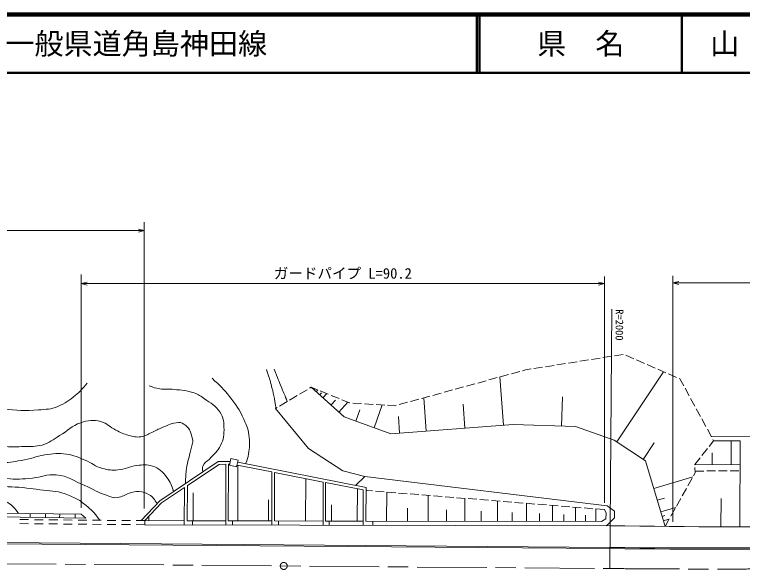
# Model space of a CAD drawing. Units: millimetres, scale not verified. Extents: x 40000 to 680000, y 20000 to 380000.
# Drawn here: x 218323 to 343418, y 284646 to 380000 of the extents above; entities that cross this region are included whole.
import ezdxf
from ezdxf.enums import TextEntityAlignment as Align

# ---------------------------------------------------------------- set-up
doc = ezdxf.new("R2010")
doc.units = ezdxf.units.MM
doc.header["$LTSCALE"] = 1000
doc.linetypes.add('CHAIN', pattern=[18.5, 12, -1.5, 3.5, -1.5])
for name, color, linetype, lineweight in [('M-BGD', 7, 'Continuous', 13), ('M-BMK', 2, 'CHAIN', 13), ('M-STR-HTXT', 7, 'Continuous', 13), ('M-TTL', 2, 'Continuous', 140), ('M-TTL-LINE', 7, 'Continuous', 50)]:
    doc.layers.add(name, color=color, linetype=linetype, lineweight=lineweight)
doc.layers.add('M-TTL-TXT', color=7, linetype='Continuous')
doc.styles.add('ＭＳ ゴシック', font='')
doc.styles.get('ＭＳ ゴシック').set_extended_font_data('MS Gothic')

msp = doc.modelspace()

# ---------------------------------------------------------------- linework, layer by layer
at = {"layer": 'M-BGD'}
for p, q in [((322902, 321605), (321421, 321369)), ((315001, 320348), (313520, 320113)), ((316977, 320662), (315495, 320427)), ((318952, 320976), (317470, 320741)), ((320927, 321290), (319446, 321055)), ((324742, 320862), (323368, 321464)), ((326573, 320059), (325200, 320661)), ((307101, 319092), (306115, 318935)), ((309076, 319406), (307594, 319170)), ((311051, 319720), (309570, 319485)), ((313026, 320034), (311545, 319799)), ((328405, 319256), (327031, 319859)), ((330237, 318454), (328863, 319056)), ((303220, 318140), (301774, 317743)), ((305149, 318670), (303702, 318272)), ((306115, 318935), (305631, 318802)), ((321851, 306574), (329877, 318612)), ((332069, 317651), (330695, 318253)), ((297434, 316551), (295988, 316154)), ((299363, 317081), (297917, 316683)), ((301292, 317610), (299845, 317213)), ((302348, 309434), (301712, 317726)), ((332680, 317383), (332527, 317450)), ((333318, 316213), (332680, 317383)), ((268594, 315538), (267307, 314769)), ((269283, 315950), (269023, 315795)), ((270393, 315501), (269283, 315950)), ((269283, 315950), (274954, 310876)), ((269778, 315508), (269917, 315664)), ((270150, 315175), (270429, 315486)), ((272246, 314749), (270856, 315313)), ((293577, 315491), (292131, 315094)), ((295506, 316021), (294059, 315624)), ((334275, 314456), (333557, 315774)), ((266878, 314512), (265590, 313742)), ((270736, 314651), (271063, 315017)), ((271321, 314127), (271976, 314859)), ((274100, 313998), (272710, 314561)), ((289720, 314432), (288274, 314035)), ((289081, 308417), (288643, 314136)), ((291649, 314962), (290202, 314564)), ((312338, 309284), (312506, 314282)), ((335232, 312700), (334514, 314017)), ((265161, 313485), (263874, 312716)), ((272697, 312896), (273467, 313756)), ((274073, 311665), (275612, 313385)), ((275909, 313264), (274563, 313810)), ((275957, 313261), (275909, 313264)), ((277953, 313139), (276456, 313231)), ((279949, 313017), (278452, 313109)), ((280107, 309006), (281528, 312921)), ((281945, 312896), (280448, 312987)), ((283729, 312787), (282444, 312865)), ((283934, 312843), (283729, 312787)), ((285863, 313373), (284417, 312975)), ((287792, 313902), (286345, 313505)), ((295715, 308926), (295397, 313071)), ((263445, 312459), (263194, 312309)), ((263194, 312309), (268812, 305431)), ((276975, 310143), (277685, 312100)), ((336189, 310944), (335471, 312261)), ((274954, 310876), (283013, 307951)), ((284506, 308066), (284287, 310925)), ((337146, 309188), (336428, 310505)), ((283013, 307951), (304026, 309563)), ((304026, 309563), (314711, 309205)), ((314711, 309205), (321397, 306877)), ((338103, 307432), (337385, 308749)), ((321397, 306877), (326770, 303295)), ((337702, 305794), (338470, 306757)), ((338067, 307498), (350170, 307593)), ((338470, 306757), (338342, 306993)), ((338470, 306757), (343029, 306735)), ((341502, 302666), (341484, 306740)), ((342988, 291961), (343029, 306735)), ((268812, 305431), (274768, 301563)), ((326375, 303558), (328259, 306385)), ((336456, 304230), (337391, 305403)), ((338243, 302652), (338234, 304689)), ((326770, 303295), (330113, 292040)), ((335209, 302666), (336144, 303839)), ((253477, 302706), (248026, 299046)), ((254648, 302714), (253477, 302706)), ((254625, 292298), (254648, 302714)), ((255047, 292997), (255068, 302718)), ((255284, 302719), (255068, 302718)), ((262564, 301398), (256560, 302585)), ((256686, 292993), (256707, 302556)), ((274768, 301563), (278535, 300595)), ((335187, 302638), (343018, 302672)), ((335306, 301265), (335227, 302176)), ((335281, 301550), (336781, 301562)), ((337281, 301566), (338781, 301578)), ((339281, 301582), (340781, 301594)), ((341281, 301598), (342781, 301610)), ((262544, 292281), (262564, 301398)), ((262984, 292980), (263002, 301311)), ((271375, 299656), (263002, 301311)), ((268342, 292968), (268358, 300253)), ((278535, 300595), (276937, 299067)), ((278535, 300595), (320176, 295556)), ((328183, 298539), (334894, 300533)), ((334037, 299012), (334773, 300319)), ((335019, 300754), (335306, 301265)), ((248013, 293012), (248026, 299046)), ((271359, 292261), (271375, 299656)), ((271741, 292961), (271755, 299581)), ((278233, 298301), (271755, 299581)), ((247509, 298699), (243600, 296074)), ((247496, 292314), (247509, 298699)), ((249036, 293010), (249047, 297791)), ((277221, 292949), (277233, 298498)), ((278219, 292247), (278233, 298301)), ((279843, 298143), (278888, 298220)), ((281836, 297982), (280341, 298102)), ((282273, 292938), (282284, 297946)), ((283830, 297821), (282335, 297942)), ((285823, 297660), (284328, 297781)), ((333056, 297269), (333792, 298576)), ((261965, 292982), (261973, 296624)), ((287817, 297499), (286322, 297620)), ((289810, 297338), (288315, 297459)), ((289392, 292922), (289402, 297371)), ((291804, 297177), (290309, 297298)), ((293797, 297016), (292302, 297137)), ((295791, 296856), (294296, 296976)), ((295716, 292908), (295725, 296861)), ((297784, 296695), (296289, 296815)), ((299778, 296534), (298283, 296655)), ((301771, 296373), (300276, 296494)), ((328777, 296538), (330028, 296909)), ((332075, 295526), (332811, 296833)), ((339718, 291995), (339741, 296839)), ((243600, 296074), (240735, 293028)), ((272781, 292958), (272787, 295733)), ((301334, 292896), (301342, 296408)), ((303765, 296212), (302270, 296333)), ((305758, 296051), (304263, 296172)), ((307752, 295890), (306257, 296011)), ((306326, 292885), (306333, 296005)), ((309745, 295729), (308250, 295850)), ((311739, 295569), (310244, 295689)), ((310760, 292876), (310767, 295647)), ((313732, 295408), (312237, 295528)), ((315726, 295247), (314231, 295367)), ((314700, 292867), (314705, 295329)), ((320176, 295556), (321448, 294639)), ((329372, 294536), (331949, 295302)), ((229781, 294122), (162279, 295053)), ((162289, 294373), (230569, 293480)), ((220996, 293605), (221005, 294243)), ((223620, 293571), (223628, 294207)), ((226070, 293539), (226078, 294173)), ((228746, 293504), (228754, 294136)), ((230569, 293480), (229781, 294122)), ((285833, 292930), (285837, 295154)), ((292554, 292915), (292558, 294892)), ((298525, 292902), (298529, 294658)), ((303830, 292891), (303834, 294450)), ((308543, 292880), (308546, 294266)), ((312730, 292871), (312733, 294102)), ((317719, 295086), (316224, 295207)), ((318200, 292859), (318205, 295047)), ((319713, 294925), (318218, 295046)), ((319971, 294322), (319713, 294925)), ((319943, 293346), (319971, 294322)), ((321448, 294639), (321448, 293519)), ((331094, 293783), (331830, 295090)), ((220735, 293200), (219235, 293213)), ((223235, 293179), (221735, 293192)), ((225735, 293157), (224235, 293170)), ((228235, 293136), (226735, 293149)), ((230735, 293114), (229235, 293127)), ((233235, 293093), (231735, 293106)), ((235735, 293071), (234235, 293084)), ((238235, 293050), (236735, 293063)), ((240735, 293028), (239235, 293041)), ((240729, 292328), (240735, 293028)), ((240730, 293028), (247497, 293014)), ((241387, 293027), (241388, 293723)), ((248013, 293012), (254627, 292998)), ((248900, 292310), (248901, 293010)), ((255047, 292997), (262546, 292981)), ((255754, 292296), (255756, 292996)), ((262984, 292980), (271361, 292961)), ((263656, 292278), (263658, 292978)), ((271741, 292961), (278221, 292946)), ((272397, 292259), (272398, 292959)), ((278721, 292945), (319200, 292857)), ((279909, 292243), (279910, 292943)), ((316450, 292863), (316453, 293957)), ((319200, 292857), (319943, 293346)), ((321448, 293519), (320074, 292155)), ((329600, 293768), (330080, 293910)), ((329828, 292999), (330789, 293284)), ((330113, 292040), (330849, 293347)), ((220729, 292500), (219229, 292513)), ((223229, 292479), (221729, 292492)), ((225729, 292457), (224229, 292470)), ((228229, 292436), (226729, 292449)), ((230729, 292414), (229229, 292427)), ((233229, 292393), (231729, 292406)), ((235729, 292371), (234229, 292384)), ((238229, 292350), (236729, 292363)), ((240729, 292328), (239229, 292341)), ((240729, 292328), (320672, 292154)), ((163591, 289476), (320633, 288226)), ((163593, 289676), (320635, 288426))]:
    msp.add_line(p, q, dxfattribs=at)
for points in [[(255397, 303220), (253323, 303205), (243274, 296457), (240054, 293034)], [(278721, 292945), (278734, 298711), (256670, 303073)]]:
    msp.add_lwpolyline(points, dxfattribs=at)
msp.add_lwpolyline([(255508, 303715), (256751, 303435), (256487, 302264), (255244, 302544)], close=True, dxfattribs=at)
for centre, radius, start, end in [((348276, 2193829), 1901876, 269.16835, 271.62183), ((338859, 2193388), 1905248, 269.45205, 271.92588), ((338859, 2193388), 1905048, 269.45205, 271.92588)]:
    msp.add_arc(centre, radius, start, end, dxfattribs=at)
for points, knots in [([(263276, 312209), (262935, 314217), (262863, 314811), (262414, 316435), (262134, 317446), (262029, 317801), (261610, 318998)], [0, 0, 0, 0, 1, 1, 1, 2, 2, 2, 2]), ([(265196, 313506), (264751, 314614), (264637, 314894), (264274, 315781), (263751, 317060), (263581, 317462), (262917, 319049)], [0, 0, 0, 0, 1, 1, 1, 2, 2, 2, 2]), ([(218982, 294271), (218330, 295167), (218022, 295574), (217174, 296127), (216285, 296708), (215633, 296746), (214610, 297032), (213179, 297433), (212305, 297379), (210891, 297836), (209737, 298209), (209138, 298559), (208076, 299143), (207012, 299729), (206658, 300499), (205512, 300903), (204747, 301172), (204254, 301271), (203451, 301154), (202362, 300995), (201851, 300529), (200837, 300098), (199608, 299575), (198970, 299164), (197721, 298691), (196478, 298219), (195779, 297848), (194454, 297736), (192879, 297603), (191949, 297742), (190432, 298188), (188864, 298650), (187957, 298968), (186612, 299897), (184910, 301073), (184238, 302087), (182792, 303567), (181073, 305326), (180118, 306322), (178519, 308191), (176947, 310030), (175918, 310977), (174699, 313067), (173479, 315158), (173171, 316140), (172336, 318797)], [0, 0, 0, 0, 1, 1, 1, 2, 2, 2, 3, 3, 3, 4, 4, 4, 5, 5, 5, 6, 6, 6, 7, 7, 7, 8, 8, 8, 9, 9, 9, 10, 10, 10, 11, 11, 11, 12, 12, 12, 13, 13, 13, 14, 14, 14, 15, 15, 15, 15]), ([(233007, 293095), (232177, 294217), (231821, 294615), (230897, 295423), (229586, 296570), (228661, 297035), (227026, 297635), (225402, 298232), (224365, 298089), (222653, 298339), (221790, 298465), (221309, 298550), (220441, 298641), (218422, 298852), (217270, 298782), (215264, 299093), (213899, 299305), (213150, 299542), (211846, 299998), (210453, 300485), (209729, 300910), (208428, 301606), (207240, 302242), (206743, 302951), (205462, 303366), (204558, 303658), (203990, 303799), (203049, 303667), (201665, 303473), (200970, 303000), (199681, 302461), (198482, 301959), (197926, 301370), (196665, 301053), (195329, 300717), (194511, 300612), (193147, 300802), (191467, 301035), (190485, 301368), (189075, 302310), (187815, 303152), (187658, 304203), (186763, 305427), (185376, 307322), (184568, 308363), (183244, 310302), (181875, 312309), (181353, 313601), (179876, 315530), (178961, 316726), (178623, 317149), (177413, 318496)], [0, 0, 0, 0, 1, 1, 1, 2, 2, 2, 3, 3, 3, 4, 4, 4, 5, 5, 5, 6, 6, 6, 7, 7, 7, 8, 8, 8, 9, 9, 9, 10, 10, 10, 11, 11, 11, 12, 12, 12, 13, 13, 13, 14, 14, 14, 15, 15, 15, 16, 16, 16, 17, 17, 17, 17]), ([(179726, 318496), (180790, 316246), (181060, 315333), (182490, 313721), (183061, 313077), (183412, 312741), (184048, 312162), (184791, 311487), (185380, 311285), (186009, 310503), (186785, 309537), (187036, 308859), (187567, 307739), (188146, 306520), (188000, 305590), (188824, 304522), (189481, 303670), (189995, 303235), (190985, 302813), (192129, 302325), (192861, 302073), (194102, 302159), (195057, 302225), (195622, 302358), (196464, 302813), (197695, 303477), (198144, 304208), (199279, 305024), (200234, 305711), (200722, 306195), (201793, 306683), (202455, 306986), (202874, 307122), (203602, 307136), (204807, 307158), (205546, 307032), (206618, 306482), (208255, 305642), (208779, 304588), (210237, 303466), (211464, 302522), (212052, 301808), (213454, 301154), (214723, 300562), (215531, 300400), (216923, 300249), (218660, 300061), (219655, 300198), (221396, 300350), (222995, 300489), (223869, 301041), (225468, 300903), (227517, 300725), (228495, 299831), (230394, 299043), (231864, 298433), (232603, 297882), (234114, 297384), (234838, 297145), (235270, 296871), (236024, 296982), (236854, 297104), (237226, 297511), (238035, 297736), (238688, 297917), (239067, 298080), (239744, 298037), (240444, 297993), (240853, 297849), (241453, 297484), (242133, 297071), (242354, 296693), (242819, 295974)], [0, 0, 0, 0, 1, 1, 1, 2, 2, 2, 3, 3, 3, 4, 4, 4, 5, 5, 5, 6, 6, 6, 7, 7, 7, 8, 8, 8, 9, 9, 9, 10, 10, 10, 11, 11, 11, 12, 12, 12, 13, 13, 13, 14, 14, 14, 15, 15, 15, 16, 16, 16, 17, 17, 17, 18, 18, 18, 19, 19, 19, 20, 20, 20, 21, 21, 21, 22, 22, 22, 23, 23, 23, 24, 24, 24, 24]), ([(245661, 298060), (245324, 299140), (245139, 299621), (244519, 300450), (243774, 301447), (243192, 302032), (242006, 302411), (241014, 302727), (240376, 302627), (239342, 302511), (238040, 302365), (237379, 301873), (236074, 301757), (235033, 301665), (234421, 301742), (233410, 302008), (232170, 302335), (231631, 302930), (230444, 303416), (229238, 303910), (228567, 304280), (227278, 304471), (225820, 304688), (224968, 304520), (223508, 304321), (221908, 304102), (221083, 303606), (219486, 303366), (218046, 303149), (217207, 302897), (215767, 303114), (214487, 303307), (213840, 303758), (212700, 304371), (211203, 305176), (210521, 305887), (209182, 306935), (208205, 307698), (207828, 308351), (206769, 308995), (205583, 309717), (204890, 310136), (203552, 310503), (202598, 310765), (202009, 310992), (201039, 310805), (199978, 310601), (199399, 310248), (198575, 309548), (197606, 308724), (197445, 307904), (196565, 306985), (195939, 306331), (195649, 305805), (194805, 305477), (194090, 305198), (193571, 305075), (192845, 305326), (192044, 305603), (191777, 306130), (191237, 306784), (190580, 307578), (190557, 308270), (189879, 309046), (189311, 309697), (188831, 309895), (188170, 310453), (187554, 310974), (187170, 311227), (186612, 311810), (185734, 312727), (185268, 313276), (184551, 314324), (183530, 315817), (183308, 316538), (182540, 318496)], [0, 0, 0, 0, 1, 1, 1, 2, 2, 2, 3, 3, 3, 4, 4, 4, 5, 5, 5, 6, 6, 6, 7, 7, 7, 8, 8, 8, 9, 9, 9, 10, 10, 10, 11, 11, 11, 12, 12, 12, 13, 13, 13, 14, 14, 14, 15, 15, 15, 16, 16, 16, 17, 17, 17, 18, 18, 18, 19, 19, 19, 20, 20, 20, 21, 21, 21, 22, 22, 22, 23, 23, 23, 24, 24, 24, 25, 25, 25, 25]), ([(247710, 299436), (247735, 300636), (247757, 301010), (247887, 302008), (248051, 303265), (248360, 303929), (248591, 305175), (248728, 305918), (249078, 306353), (248892, 307085), (248643, 308064), (248544, 308791), (247736, 309398), (247313, 309715), (247007, 309928), (246479, 309900), (245351, 309840), (244763, 309469), (243715, 309046), (242990, 308753), (242620, 308507), (241905, 308191), (241188, 307875), (240823, 307534), (240045, 307437), (239221, 307335), (238736, 307471), (237934, 307689), (237033, 307933), (236559, 308180), (235722, 308593), (234690, 309103), (234270, 309747), (233159, 310051), (231850, 310409), (230984, 310260), (229690, 309850), (228111, 309349), (227509, 308462), (226071, 307638), (224913, 306975), (224342, 306386), (223055, 306030), (221878, 305704), (221159, 305828), (219939, 305778), (218742, 305730), (218064, 305661), (216872, 305778), (215531, 305911), (214747, 306009), (213505, 306532), (212611, 306909), (212181, 307306), (211494, 307990), (210583, 308897), (210432, 309697), (209634, 310705), (208816, 311739), (208360, 312372), (207272, 313117), (205574, 314280), (204369, 314497), (202446, 315228), (200670, 315904), (199629, 316151), (197821, 316736), (196605, 317131), (196223, 317254), (194705, 317742)], [0, 0, 0, 0, 1, 1, 1, 2, 2, 2, 3, 3, 3, 4, 4, 4, 5, 5, 5, 6, 6, 6, 7, 7, 7, 8, 8, 8, 9, 9, 9, 10, 10, 10, 11, 11, 11, 12, 12, 12, 13, 13, 13, 14, 14, 14, 15, 15, 15, 16, 16, 16, 17, 17, 17, 18, 18, 18, 19, 19, 19, 20, 20, 20, 21, 21, 21, 22, 22, 22, 23, 23, 23, 23]), ([(207020, 317591), (209380, 315648), (210169, 314853), (212550, 313721), (213992, 313035), (214791, 312502), (216370, 312263), (218720, 311907), (220084, 311854), (222452, 312062), (223764, 312177), (224564, 312134), (225770, 312665), (227046, 313227), (227720, 313675), (228786, 314575), (229645, 315301), (229954, 315634), (230796, 316636)], [0, 0, 0, 0, 1, 1, 1, 2, 2, 2, 3, 3, 3, 4, 4, 4, 5, 5, 5, 6, 6, 6, 6]), ([(252260, 317490), (253732, 316158), (254223, 315701), (255276, 314374), (256400, 312957), (257004, 312106), (257739, 310453), (258254, 309295), (258534, 308599), (258644, 307337), (258739, 306241), (258763, 305600), (258543, 304522), (258403, 303836), (258328, 303560), (258039, 302802)], [0, 0, 0, 0, 1, 1, 1, 2, 2, 2, 3, 3, 3, 4, 4, 4, 5, 5, 5, 5]), ([(250660, 301417), (250594, 301811), (250599, 302036), (250702, 302411), (250871, 303027), (251380, 303141), (251808, 303617), (252487, 304373), (253016, 304694), (253517, 305577), (254128, 306654), (254331, 307405), (254321, 308644), (254311, 309872), (254305, 310692), (253617, 311710), (252853, 312841), (252084, 313207), (250953, 313972), (250298, 314415), (249950, 314742), (249194, 314977), (247881, 315386), (247093, 315440), (245725, 315580), (244768, 315679), (244210, 315508), (243262, 315681), (242541, 315813), (242257, 315895), (241453, 316184)], [0, 0, 0, 0, 1, 1, 1, 2, 2, 2, 3, 3, 3, 4, 4, 4, 5, 5, 5, 6, 6, 6, 7, 7, 7, 8, 8, 8, 9, 9, 9, 10, 10, 10, 10])]:
    msp.add_open_spline(points, degree=3, knots=knots, dxfattribs=at)
at = {"layer": 'M-BMK'}
msp.add_line((65503, 286831), (320606, 284801), dxfattribs=at)
msp.add_circle((264588, 285246), 600, dxfattribs=at)
msp.add_arc((338859, 2193388), 1908674, 269.45205, 275.74227, dxfattribs=at)
at = {"layer": 'M-STR-HTXT'}
for p, q in [((240622, 295136), (240622, 344342)), ((111300, 342870), (240622, 342870)), ((240622, 342870), (239622, 343133)), ((240622, 342870), (239622, 342606)), ((229798, 295258), (229798, 335343)), ((229798, 333764), (230798, 334027)), ((319686, 333764), (318686, 334027)), ((319686, 296108), (319686, 334979)), ((331469, 292828), (331469, 335100)), ((331469, 333885), (332469, 334149)), ((229798, 333764), (319686, 333764)), ((229798, 333764), (230798, 333501)), ((319686, 333764), (318686, 333501)), ((331469, 333885), (403623, 333885)), ((331469, 333885), (332469, 333622)), ((320606, 284801), (320961, 329374))]:
    msp.add_line(p, q, dxfattribs=at)
at = {"layer": 'M-TTL'}
msp.add_line((680000, 380000), (40000, 380000), dxfattribs=at)
at = {"layer": 'M-TTL-LINE'}
for p, q in [((297750, 380000), (297750, 370000)), ((298250, 380000), (298250, 370000)), ((333000, 380000), (333000, 370000)), ((40000, 370000), (680000, 370000))]:
    msp.add_line(p, q, dxfattribs=at)

# ---------------------------------------------------------------- texts
at = {"layer": 'M-STR-HTXT', "style": 'ＭＳ ゴシック'}
msp.add_text('ガードパイプ L=90.2', height=1833, dxfattribs=at).set_placement((274742, 334064), align=Align.BOTTOM_CENTER)
msp.add_text('R=2000', height=1320, rotation=269.544, dxfattribs=at).set_placement((321261, 329372), align=Align.BOTTOM_LEFT)
at = {"layer": 'M-TTL-TXT', "style": 'ＭＳ ゴシック'}
msp.add_text('一般県道角島神田線', height=3666, dxfattribs=at).set_placement((216734, 375000), align=Align.MIDDLE_LEFT)
for s, p in [('県\u3000名', (315625, 375000)), ('山\u3000口\u3000県', (350375, 375000))]:
    msp.add_text(s, height=3666, dxfattribs=at).set_placement(p, align=Align.MIDDLE_CENTER)

doc.saveas('drawing.dxf')
